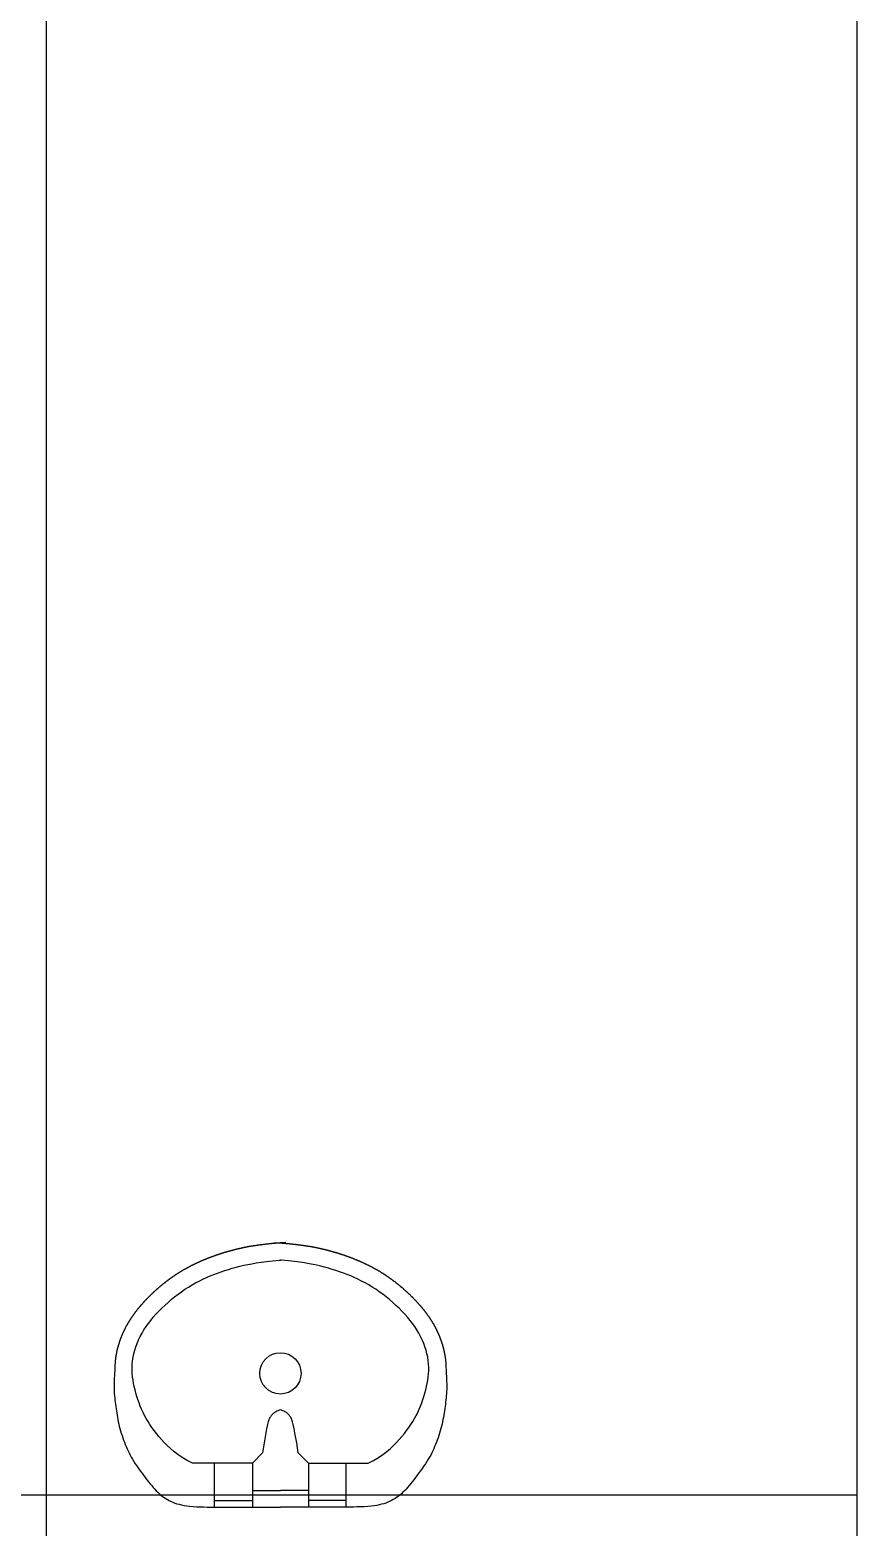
# Model space of a CAD drawing. Extents: x -72339 to 59654, y -38057 to 42097.
# Drawn here: x -3519 to -2499, y 31880 to 33727 of the extents above; entities that cross this region are included whole.
import ezdxf

# ---------------------------------------------------------------- set-up
doc = ezdxf.new("R2010")
doc.units = 0
doc.header["$MEASUREMENT"] = 0
doc.layers.get('0').update_dxf_attribs({"linetype": 'CONTINUOUS'})
doc.layers.add('HUM', color=7, linetype='CONTINUOUS')

# ---------------------------------------------------------------- blocks, each defined once
blk = doc.blocks.new('1068')
for p, q in [((1254, 39.1), (1180.3, 39.1)), ((1207.3, -15.1), (1207.3, 39.1)), ((1254, 39.1), (1266.5, 51.9)), ((1323.2, 39.1), (1310.7, 51.9)), ((1323.2, 39.1), (1396.9, 39.1)), ((1369.9, -15.1), (1369.9, 39.1)), ((1254, 5.6), (1288.6, 5.6)), ((1323.2, 5.6), (1288.6, 5.6)), ((1207.3, -6.7), (1254, -6.7)), ((1207.3, -15.1), (1288.6, -15.1)), ((1369.9, -15.1), (1288.6, -15.1)), ((1369.9, -6.7), (1323.2, -6.7))]:
    blk.add_line(p, q)
for points in [[(1295.3, 311.4), (1292.1, 311.2), (1289.7, 311), (1287.9, 310.9), (1286.6, 310.8), (1285.7, 310.7), (1285.1, 310.6), (1284.6, 310.6), (1284, 310.5), (1283.4, 310.5), (1282.7, 310.4), (1282, 310.3), (1281.2, 310.3), (1280.3, 310.2), (1279.6, 310.1), (1278.9, 310.1), (1278.3, 310), (1277.8, 310), (1277.4, 309.9), (1277, 309.9), (1276.8, 309.9), (1276.5, 309.8), (1276.2, 309.8), (1275.8, 309.8), (1275.4, 309.7), (1274.8, 309.7), (1274.2, 309.6), (1273.5, 309.5), (1272.8, 309.4), (1272.1, 309.4), (1271.4, 309.3), (1270.8, 309.2), (1270.3, 309.2), (1269.8, 309.1), (1269.5, 309.1), (1269.2, 309.1), (1268.9, 309), (1268.7, 309), (1268.4, 309), (1268.1, 308.9), (1267.7, 308.9), (1267.2, 308.8), (1266.6, 308.7), (1266, 308.7), (1265.4, 308.6), (1264.8, 308.5), (1264.2, 308.4), (1263.6, 308.4), (1263.1, 308.3), (1262.7, 308.3), (1262.4, 308.2), (1262.1, 308.2), (1261.9, 308.1), (1261.6, 308.1), (1261.4, 308.1), (1261.1, 308), (1260.7, 308), (1260.3, 307.9), (1259.8, 307.8), (1259.2, 307.8), (1258.7, 307.7), (1258.1, 307.6), (1257.5, 307.5), (1257, 307.4), (1256.6, 307.4), (1256.2, 307.3), (1255.9, 307.3), (1255.7, 307.2), (1255.5, 307.2), (1255.2, 307.2), (1255, 307.1), (1254.7, 307.1), (1254.4, 307), (1254, 307), (1253.5, 306.9), (1253, 306.8), (1252.5, 306.7), (1252, 306.6), (1251.5, 306.5), (1251, 306.5), (1250.6, 306.4), (1250.3, 306.3), (1250, 306.3), (1249.8, 306.3), (1249.6, 306.2), (1249.4, 306.2), (1249.1, 306.1), (1248.9, 306.1), (1248.5, 306), (1248.2, 305.9), (1247.7, 305.9), (1247.3, 305.8), (1246.8, 305.7), (1246.3, 305.6), (1245.8, 305.5), (1245.4, 305.4), (1245, 305.3), (1244.7, 305.3), (1244.5, 305.2), (1244.2, 305.2), (1244, 305.1), (1243.8, 305.1), (1243.6, 305.1), (1243.4, 305), (1243.1, 304.9), (1242.7, 304.9), (1242.3, 304.8), (1241.9, 304.7), (1241.4, 304.6), (1240.9, 304.5), (1240.5, 304.4), (1240.1, 304.3), (1239.7, 304.2), (1239.4, 304.1), (1239.2, 304.1), (1239, 304), (1238.8, 304), (1238.6, 304), (1238.4, 303.9), (1238.2, 303.9), (1237.9, 303.8), (1237.5, 303.7), (1237.1, 303.6), (1236.7, 303.5), (1236.2, 303.4), (1235.8, 303.3), (1235.3, 303.2), (1234.9, 303.1), (1234.6, 303), (1234.3, 302.9), (1234, 302.9), (1233.8, 302.8), (1233.6, 302.8), (1233.5, 302.7), (1233.3, 302.7), (1233, 302.6), (1232.7, 302.6), (1232.4, 302.5), (1232, 302.4), (1231.5, 302.3), (1231.1, 302.1), (1230.6, 302), (1230.2, 301.9), (1229.8, 301.8), (1229.5, 301.7), (1229.2, 301.6), (1228.9, 301.6), (1228.7, 301.5), (1228.5, 301.5), (1228.4, 301.4), (1228.2, 301.4), (1227.9, 301.3), (1227.6, 301.2), (1227.3, 301.1), (1226.9, 301), (1226.5, 300.9), (1226, 300.8), (1225.6, 300.7), (1225.1, 300.5), (1224.7, 300.4), (1224.4, 300.3), (1224.1, 300.3), (1223.9, 300.2), (1223.7, 300.1), (1223.5, 300.1), (1223.3, 300), (1223.1, 300), (1222.9, 299.9), (1222.6, 299.8), (1222.2, 299.7), (1221.8, 299.6), (1221.4, 299.5), (1221, 299.3), (1220.5, 299.2), (1220.1, 299.1), (1219.7, 299), (1219.4, 298.9), (1219.1, 298.8), (1218.8, 298.7), (1218.6, 298.6), (1218.5, 298.6), (1218.3, 298.5), (1218.1, 298.5), (1217.8, 298.4), (1217.6, 298.3), (1217.2, 298.2), (1216.8, 298.1), (1216.4, 297.9), (1216, 297.8), (1215.5, 297.7), (1215.1, 297.5), (1214.7, 297.4), (1214.4, 297.3), (1214.1, 297.2), (1213.8, 297.1), (1213.6, 297.1), (1213.5, 297), (1213.3, 296.9), (1213.1, 296.9), (1212.8, 296.8), (1212.6, 296.7), (1212.2, 296.6), (1211.8, 296.5), (1211.4, 296.3), (1211, 296.2), (1210.5, 296), (1210.1, 295.9), (1209.7, 295.7), (1209.4, 295.6), (1209.1, 295.5), (1208.9, 295.4), (1208.7, 295.4), (1208.5, 295.3), (1208.3, 295.3), (1208.1, 295.2), (1207.9, 295.1), (1207.6, 295), (1207.3, 294.9), (1206.9, 294.7), (1206.5, 294.6), (1206, 294.4), (1205.6, 294.3), (1205.2, 294.1), (1204.8, 294), (1204.4, 293.9), (1204.2, 293.8), (1203.9, 293.7), (1203.7, 293.6), (1203.5, 293.5), (1203.4, 293.5), (1203.2, 293.4), (1202.9, 293.3), (1202.7, 293.2), (1202.3, 293.1), (1201.9, 292.9), (1201.5, 292.8), (1201.1, 292.6), (1200.6, 292.4), (1200.2, 292.3), (1199.8, 292.1), (1199.5, 292), (1199.2, 291.9), (1199, 291.8), (1198.8, 291.7), (1198.6, 291.6), (1198.4, 291.6), (1198.2, 291.5), (1198, 291.4), (1197.7, 291.3), (1197.4, 291.1), (1197, 291), (1196.6, 290.8), (1196.2, 290.6), (1195.7, 290.5), (1195.3, 290.3), (1194.9, 290.1), (1194.6, 290), (1194.3, 289.9), (1194.1, 289.8), (1193.9, 289.7), (1193.7, 289.6), (1193.5, 289.6), (1193.3, 289.5), (1193.1, 289.4), (1192.8, 289.3), (1192.5, 289.1), (1192.1, 288.9), (1191.7, 288.8), (1191.2, 288.6), (1190.8, 288.4), (1190.4, 288.2), (1190, 288), (1189.7, 287.9), (1189.4, 287.8), (1189.2, 287.7), (1189, 287.6), (1188.8, 287.5), (1188.6, 287.4), (1188.4, 287.3), (1188.1, 287.2), (1187.9, 287.1), (1187.5, 286.9), (1187.1, 286.8), (1186.7, 286.6), (1186.3, 286.4), (1185.9, 286.2), (1185.5, 286), (1185.1, 285.8), (1184.7, 285.7), (1184.4, 285.5), (1184.2, 285.4), (1184, 285.3), (1183.8, 285.2), (1183.6, 285.1), (1183.4, 285.1), (1183.2, 284.9), (1182.9, 284.8), (1182.6, 284.6), (1182.2, 284.4), (1181.8, 284.2), (1181.4, 284), (1180.9, 283.8), (1180.5, 283.6), (1180.1, 283.4), (1179.8, 283.3), (1179.5, 283.1), (1179.3, 283), (1179.1, 282.9), (1178.9, 282.8), (1178.7, 282.7), (1178.5, 282.6), (1178.3, 282.5), (1178, 282.3), (1177.6, 282.2), (1177.3, 282), (1176.8, 281.8), (1176.4, 281.5), (1176, 281.3), (1175.6, 281.1), (1175.2, 280.9), (1174.8, 280.7), (1174.6, 280.6), (1174.3, 280.4), (1174.1, 280.3), (1173.9, 280.2), (1173.7, 280.1), (1173.5, 280), (1173.3, 279.9), (1173, 279.7), (1172.7, 279.5), (1172.3, 279.3), (1171.9, 279.1), (1171.5, 278.9), (1171, 278.6), (1170.6, 278.4), (1170.2, 278.2), (1169.9, 278), (1169.6, 277.8), (1169.4, 277.7), (1169.2, 277.6), (1169, 277.5), (1168.8, 277.4), (1168.6, 277.2), (1168.4, 277.1), (1168.1, 276.9), (1167.7, 276.7), (1167.4, 276.5), (1167, 276.3), (1166.5, 276), (1166.1, 275.7), (1165.7, 275.5), (1165.3, 275.3), (1165, 275.1), (1164.7, 274.9), (1164.5, 274.8), (1164.3, 274.6), (1164.1, 274.5), (1163.9, 274.4), (1163.7, 274.3), (1163.4, 274.1), (1163.2, 273.9), (1162.8, 273.7), (1162.4, 273.5), (1162, 273.2), (1161.6, 273), (1161.2, 272.7), (1160.8, 272.4), (1160.4, 272.2), (1160.1, 272), (1159.8, 271.8), (1159.6, 271.6), (1159.4, 271.5), (1159.2, 271.4), (1159, 271.3), (1158.8, 271.1), (1158.5, 271), (1158.3, 270.8), (1157.9, 270.5), (1157.6, 270.3), (1157.2, 270), (1156.7, 269.7), (1156.3, 269.4), (1155.9, 269.2), (1155.5, 268.9), (1155.2, 268.7), (1154.9, 268.5), (1154.7, 268.3), (1154.5, 268.2), (1154.3, 268.1), (1154.1, 267.9), (1153.9, 267.8), (1153.7, 267.6), (1153.4, 267.4), (1153.1, 267.2), (1152.7, 266.9), (1152.3, 266.6), (1151.9, 266.3), (1151.5, 266), (1151.1, 265.7), (1150.8, 265.5), (1150.4, 265.2), (1150.2, 265), (1149.9, 264.9), (1149.7, 264.7), (1149.6, 264.6), (1149.4, 264.4), (1149.2, 264.3), (1149, 264.1), (1148.7, 263.9), (1148.4, 263.7), (1148, 263.4), (1147.6, 263.1), (1147.2, 262.8), (1146.8, 262.5), (1146.4, 262.2), (1146.1, 261.9), (1145.7, 261.6), (1145.5, 261.4), (1145.3, 261.3), (1145.1, 261.1), (1144.9, 261), (1144.7, 260.8), (1144.5, 260.7), (1144.3, 260.5), (1144, 260.3), (1143.7, 260), (1143.4, 259.7), (1143, 259.4), (1142.6, 259.1), (1142.2, 258.8), (1141.8, 258.5), (1141.5, 258.2), (1141.2, 257.9), (1140.9, 257.7), (1140.7, 257.5), (1140.5, 257.4), (1140.3, 257.2), (1140.2, 257.1), (1140, 256.9), (1139.8, 256.8), (1139.5, 256.5), (1139.2, 256.3), (1138.9, 256), (1138.5, 255.7), (1138.1, 255.3), (1137.7, 255), (1137.3, 254.7), (1137, 254.4), (1136.7, 254.1), (1136.4, 253.9), (1136.2, 253.7), (1136, 253.5), (1135.9, 253.4), (1135.7, 253.2), (1135.5, 253.1), (1135.3, 252.9), (1135.1, 252.7), (1134.8, 252.4), (1134.4, 252.1), (1134.1, 251.8), (1133.7, 251.4), (1133.3, 251.1), (1133, 250.8), (1132.6, 250.4), (1132.3, 250.2), (1132.1, 250), (1131.9, 249.8), (1131.7, 249.6), (1131.5, 249.5), (1131.4, 249.3), (1131.2, 249.1), (1131, 249), (1130.8, 248.7), (1130.5, 248.5), (1130.2, 248.1), (1129.8, 247.8), (1129.4, 247.5), (1129.1, 247.1), (1128.7, 246.8), (1128.4, 246.5), (1128.1, 246.2), (1127.9, 245.9), (1127.7, 245.8), (1127.5, 245.6), (1127.4, 245.4), (1127.2, 245.3), (1127, 245.1), (1126.8, 244.9), (1126.6, 244.7), (1126.3, 244.4), (1126, 244.1), (1125.7, 243.8), (1125.3, 243.4), (1125, 243), (1124.6, 242.7), (1124.3, 242.4), (1124.1, 242.1), (1123.8, 241.9), (1123.6, 241.7), (1123.5, 241.5), (1123.3, 241.4), (1123.2, 241.2), (1123, 241), (1122.8, 240.8), (1122.6, 240.6), (1122.3, 240.3), (1122, 240), (1121.7, 239.7), (1121.4, 239.3), (1121, 238.9), (1120.7, 238.6), (1120.4, 238.3), (1120.1, 238), (1119.9, 237.7), (1119.7, 237.5), (1119.6, 237.4), (1119.4, 237.2), (1119.3, 237), (1119.1, 236.9), (1118.9, 236.7), (1118.7, 236.4), (1118.5, 236.1), (1118.2, 235.8), (1117.9, 235.5), (1117.5, 235.1), (1117.2, 234.7), (1116.9, 234.4), (1116.6, 234), (1116.4, 233.8), (1116.2, 233.5), (1116, 233.3), (1115.8, 233.1), (1115.7, 233), (1115.5, 232.8), (1115.4, 232.6), (1115.2, 232.4), (1115, 232.2), (1114.7, 231.9), (1114.5, 231.5), (1114.2, 231.2), (1113.9, 230.8), (1113.6, 230.4), (1113.3, 230.1), (1113, 229.7), (1112.7, 229.4), (1112.5, 229.2), (1112.4, 229), (1112.2, 228.8), (1112.1, 228.6), (1111.9, 228.4), (1111.8, 228.3), (1111.6, 228), (1111.4, 227.8), (1111.2, 227.5), (1110.9, 227.1), (1110.6, 226.8), (1110.3, 226.4), (1110.1, 226), (1109.8, 225.7), (1109.5, 225.3), (1109.3, 225), (1109.1, 224.8), (1108.9, 224.5), (1108.8, 224.3), (1108.6, 224.2), (1108.5, 224), (1108.3, 223.8), (1108.2, 223.6), (1108, 223.3), (1107.8, 223), (1107.5, 222.6), (1107.3, 222.3), (1107, 221.9), (1106.7, 221.5), (1106.4, 221.1), (1106.2, 220.8), (1106, 220.5), (1105.8, 220.2), (1105.6, 220), (1105.5, 219.8), (1105.4, 219.6), (1105.2, 219.4), (1105.1, 219.2), (1104.9, 219), (1104.8, 218.7), (1104.6, 218.4), (1104.3, 218), (1104.1, 217.6), (1103.8, 217.3), (1103.6, 216.9), (1103.3, 216.5), (1103.1, 216.1), (1102.9, 215.8), (1102.7, 215.5), (1102.5, 215.3), (1102.4, 215.1), (1102.3, 214.9), (1102.2, 214.7), (1102, 214.5), (1101.9, 214.2), (1101.7, 214), (1101.5, 213.6), (1101.3, 213.3), (1101.1, 212.9), (1100.8, 212.5), (1100.6, 212.1), (1100.4, 211.7), (1100.1, 211.3), (1099.9, 211), (1099.8, 210.7), (1099.6, 210.5), (1099.5, 210.3), (1099.4, 210), (1099.3, 209.8), (1099.2, 209.6), (1099, 209.4), (1098.9, 209.1), (1098.7, 208.8), (1098.5, 208.4), (1098.3, 208), (1098, 207.6), (1097.8, 207.2), (1097.6, 206.8), (1097.4, 206.4), (1097.2, 206.1), (1097.1, 205.8), (1097, 205.5), (1096.8, 205.3), (1096.7, 205.1), (1096.6, 204.9), (1096.5, 204.6), (1096.4, 204.4), (1096.2, 204.1), (1096.1, 203.7), (1095.9, 203.4), (1095.7, 203), (1095.5, 202.5), (1095.3, 202.1), (1095.1, 201.7), (1094.9, 201.3), (1094.8, 201), (1094.6, 200.7), (1094.5, 200.4), (1094.4, 200.2), (1094.3, 200), (1094.2, 199.8), (1094.1, 199.5), (1094, 199.3), (1093.9, 199), (1093.7, 198.6), (1093.5, 198.2), (1093.4, 197.8), (1093.2, 197.4), (1093, 197), (1092.8, 196.6), (1092.7, 196.2), (1092.5, 195.8), (1092.4, 195.5), (1092.3, 195.3), (1092.2, 195), (1092.1, 194.8), (1092, 194.6), (1091.9, 194.4), (1091.8, 194.1), (1091.7, 193.8), (1091.6, 193.5), (1091.5, 193.1), (1091.3, 192.7), (1091.1, 192.2), (1091, 191.8), (1090.8, 191.4), (1090.7, 191), (1090.6, 190.6), (1090.5, 190.3), (1090.4, 190.1), (1090.3, 189.8), (1090.2, 189.6), (1090.1, 189.4), (1090, 189.1), (1090, 188.9), (1089.9, 188.6), (1089.8, 188.2), (1089.6, 187.8), (1089.5, 187.4), (1089.4, 187), (1089.2, 186.5), (1089.1, 186.1), (1089, 185.7), (1088.9, 185.4), (1088.8, 185.1), (1088.7, 184.8), (1088.6, 184.6), (1088.5, 184.3), (1088.5, 184.1), (1088.4, 183.9), (1088.3, 183.6), (1088.3, 183.3), (1088.2, 182.9), (1088.1, 182.6), (1088, 182.1), (1087.8, 181.7), (1087.7, 181.3), (1087.6, 180.8), (1087.5, 180.5), (1087.4, 180.1), (1087.3, 179.8), (1087.3, 179.5), (1087.2, 179.3), (1087.2, 179), (1087.1, 178.8), (1087, 178.6), (1087, 178.3), (1086.9, 178), (1086.8, 177.6), (1086.8, 177.2), (1086.7, 176.8), (1086.6, 176.4), (1086.5, 176), (1086.4, 175.5), (1086.3, 175.1), (1086.2, 174.8), (1086.2, 174.5), (1086.1, 174.2), (1086.1, 174), (1086, 173.7), (1086, 173.5), (1086, 173.2), (1085.9, 173), (1085.9, 172.7), (1085.8, 172.3), (1085.7, 171.9), (1085.7, 171.5), (1085.6, 171.1), (1085.5, 170.6), (1085.5, 170.2), (1085.4, 169.8), (1085.3, 169.5), (1085.3, 169.2), (1085.3, 168.9), (1085.2, 168.6), (1085.2, 168.4), (1085.2, 168.2), (1085.1, 167.9), (1085.1, 167.6), (1085.1, 167.3), (1085, 167), (1085, 166.6), (1084.9, 166.2), (1084.9, 165.8), (1084.9, 165.4), (1084.8, 165), (1084.8, 164.6), (1084.7, 164.3), (1084.7, 164.1), (1084.7, 163.9), (1084.7, 163.7), (1084.7, 163.4), (1084.6, 163), (1084.6, 162.5), (1084.6, 161.8), (1084.5, 160.9), (1084.5, 159.8), (1084.4, 158.4), (1084.3, 156.8), (1084.3, 155.1), (1084.2, 153.2), (1084.1, 151.1), (1083.9, 149), (1083.8, 146.8), (1083.7, 144.5), (1083.6, 142.2), (1083.5, 139.9), (1083.4, 137.5), (1083.4, 135.1), (1083.4, 132.6), (1083.4, 130.1), (1083.5, 127.6), (1083.7, 125), (1083.9, 122.4), (1084.2, 119.8), (1084.5, 117.1), (1084.8, 114.5), (1085.2, 111.8), (1085.5, 109.1), (1085.9, 106.5), (1086.3, 103.8), (1086.7, 101.1), (1087.1, 98.4), (1087.5, 95.7), (1088, 93), (1088.6, 90.2), (1089.2, 87.5), (1089.8, 84.7), (1090.6, 81.9), (1091.4, 79), (1092.2, 76.2), (1093.2, 73.3), (1094.2, 70.5), (1095.2, 67.7), (1096.2, 64.9), (1097.3, 62.2), (1098.4, 59.6), (1099.5, 57), (1100.7, 54.4), (1101.9, 51.8), (1103.2, 49.2), (1104.7, 46.6), (1106.2, 44), (1107.8, 41.3), (1109.6, 38.5), (1111.5, 35.7), (1113.5, 32.8), (1115.6, 29.9), (1117.7, 27.1), (1119.8, 24.2), (1121.9, 21.5), (1124, 18.8), (1126, 16.3), (1128, 13.8), (1129.9, 11.5), (1131.8, 9.2), (1133.6, 7.1), (1135.5, 5.1), (1137.4, 3.2), (1139.3, 1.5), (1141.2, -0.2), (1143.2, -1.8), (1145.2, -3.2), (1147.2, -4.6), (1149.4, -5.8), (1151.5, -7), (1153.8, -8.1), (1156.1, -9.1), (1158.5, -10), (1161, -10.9), (1163.7, -11.6), (1166.6, -12.3), (1169.7, -12.9), (1173.1, -13.4), (1176.7, -13.8), (1180.8, -14.2), (1185.1, -14.5), (1189.6, -14.7), (1194.1, -14.8), (1198.2, -14.9), (1201.8, -15), (1204.7, -15), (1206.6, -15.1), (1207.3, -15.1)], [(1281.9, 311.4), (1285.1, 311.2), (1287.5, 311), (1289.3, 310.9), (1290.6, 310.8), (1291.5, 310.7), (1292.1, 310.6), (1292.7, 310.6), (1293.2, 310.5), (1293.8, 310.5), (1294.5, 310.4), (1295.3, 310.3), (1296.1, 310.3), (1296.9, 310.2), (1297.6, 310.1), (1298.3, 310.1), (1299, 310), (1299.4, 310), (1299.8, 309.9), (1300.2, 309.9), (1300.5, 309.9), (1300.7, 309.8), (1301, 309.8), (1301.4, 309.8), (1301.8, 309.7), (1302.4, 309.7), (1303, 309.6), (1303.7, 309.5), (1304.4, 309.4), (1305.1, 309.4), (1305.8, 309.3), (1306.4, 309.2), (1306.9, 309.2), (1307.4, 309.1), (1307.7, 309.1), (1308, 309.1), (1308.3, 309), (1308.6, 309), (1308.8, 309), (1309.2, 308.9), (1309.6, 308.9), (1310, 308.8), (1310.6, 308.7), (1311.2, 308.7), (1311.8, 308.6), (1312.5, 308.5), (1313.1, 308.4), (1313.6, 308.4), (1314.1, 308.3), (1314.5, 308.3), (1314.8, 308.2), (1315.1, 308.2), (1315.3, 308.1), (1315.6, 308.1), (1315.8, 308.1), (1316.1, 308), (1316.5, 308), (1316.9, 307.9), (1317.4, 307.8), (1318, 307.8), (1318.6, 307.7), (1319.1, 307.6), (1319.7, 307.5), (1320.2, 307.4), (1320.6, 307.4), (1321, 307.3), (1321.3, 307.3), (1321.5, 307.2), (1321.8, 307.2), (1322, 307.2), (1322.2, 307.1), (1322.5, 307.1), (1322.8, 307), (1323.2, 307), (1323.7, 306.9), (1324.2, 306.8), (1324.7, 306.7), (1325.2, 306.6), (1325.7, 306.5), (1326.2, 306.5), (1326.6, 306.4), (1326.9, 306.3), (1327.2, 306.3), (1327.4, 306.3), (1327.7, 306.2), (1327.9, 306.2), (1328.1, 306.1), (1328.4, 306.1), (1328.7, 306), (1329, 305.9), (1329.5, 305.9), (1329.9, 305.8), (1330.4, 305.7), (1330.9, 305.6), (1331.4, 305.5), (1331.8, 305.4), (1332.2, 305.3), (1332.5, 305.3), (1332.8, 305.2), (1333, 305.2), (1333.2, 305.1), (1333.4, 305.1), (1333.6, 305.1), (1333.8, 305), (1334.1, 304.9), (1334.5, 304.9), (1334.9, 304.8), (1335.4, 304.7), (1335.8, 304.6), (1336.3, 304.5), (1336.7, 304.4), (1337.1, 304.3), (1337.5, 304.2), (1337.8, 304.1), (1338, 304.1), (1338.2, 304), (1338.4, 304), (1338.6, 304), (1338.8, 303.9), (1339.1, 303.9), (1339.4, 303.8), (1339.7, 303.7), (1340.1, 303.6), (1340.6, 303.5), (1341, 303.4), (1341.5, 303.3), (1341.9, 303.2), (1342.3, 303.1), (1342.7, 303), (1342.9, 302.9), (1343.2, 302.9), (1343.4, 302.8), (1343.6, 302.8), (1343.8, 302.7), (1344, 302.7), (1344.2, 302.6), (1344.5, 302.6), (1344.8, 302.5), (1345.2, 302.4), (1345.7, 302.3), (1346.1, 302.1), (1346.6, 302), (1347, 301.9), (1347.4, 301.8), (1347.8, 301.7), (1348, 301.6), (1348.3, 301.6), (1348.5, 301.5), (1348.7, 301.5), (1348.9, 301.4), (1349.1, 301.4), (1349.3, 301.3), (1349.6, 301.2), (1349.9, 301.1), (1350.3, 301), (1350.8, 300.9), (1351.2, 300.8), (1351.7, 300.7), (1352.1, 300.5), (1352.5, 300.4), (1352.8, 300.3), (1353.1, 300.3), (1353.3, 300.2), (1353.5, 300.1), (1353.7, 300.1), (1353.9, 300), (1354.1, 300), (1354.4, 299.9), (1354.6, 299.8), (1355, 299.7), (1355.4, 299.6), (1355.8, 299.5), (1356.2, 299.3), (1356.7, 299.2), (1357.1, 299.1), (1357.5, 299), (1357.9, 298.9), (1358.1, 298.8), (1358.4, 298.7), (1358.6, 298.6), (1358.8, 298.6), (1358.9, 298.5), (1359.1, 298.5), (1359.4, 298.4), (1359.7, 298.3), (1360, 298.2), (1360.4, 298.1), (1360.8, 297.9), (1361.3, 297.8), (1361.7, 297.7), (1362.1, 297.5), (1362.5, 297.4), (1362.9, 297.3), (1363.1, 297.2), (1363.4, 297.1), (1363.6, 297.1), (1363.8, 297), (1363.9, 296.9), (1364.1, 296.9), (1364.4, 296.8), (1364.7, 296.7), (1365, 296.6), (1365.4, 296.5), (1365.8, 296.3), (1366.2, 296.2), (1366.7, 296), (1367.1, 295.9), (1367.5, 295.7), (1367.8, 295.6), (1368.1, 295.5), (1368.3, 295.4), (1368.5, 295.4), (1368.7, 295.3), (1368.9, 295.3), (1369.1, 295.2), (1369.3, 295.1), (1369.6, 295), (1370, 294.9), (1370.3, 294.7), (1370.8, 294.6), (1371.2, 294.4), (1371.6, 294.3), (1372.1, 294.1), (1372.4, 294), (1372.8, 293.9), (1373.1, 293.8), (1373.3, 293.7), (1373.5, 293.6), (1373.7, 293.5), (1373.9, 293.5), (1374.1, 293.4), (1374.3, 293.3), (1374.6, 293.2), (1374.9, 293.1), (1375.3, 292.9), (1375.7, 292.8), (1376.1, 292.6), (1376.6, 292.4), (1377, 292.3), (1377.4, 292.1), (1377.7, 292), (1378, 291.9), (1378.2, 291.8), (1378.4, 291.7), (1378.6, 291.6), (1378.8, 291.6), (1379, 291.5), (1379.2, 291.4), (1379.5, 291.3), (1379.8, 291.1), (1380.2, 291), (1380.6, 290.8), (1381.1, 290.6), (1381.5, 290.5), (1381.9, 290.3), (1382.3, 290.1), (1382.6, 290), (1382.9, 289.9), (1383.1, 289.8), (1383.3, 289.7), (1383.5, 289.6), (1383.7, 289.6), (1383.9, 289.5), (1384.1, 289.4), (1384.4, 289.3), (1384.7, 289.1), (1385.1, 288.9), (1385.5, 288.8), (1386, 288.6), (1386.4, 288.4), (1386.8, 288.2), (1387.2, 288), (1387.6, 287.9), (1387.8, 287.8), (1388.1, 287.7), (1388.3, 287.6), (1388.5, 287.5), (1388.6, 287.4), (1388.8, 287.3), (1389.1, 287.2), (1389.4, 287.1), (1389.7, 286.9), (1390.1, 286.8), (1390.5, 286.6), (1390.9, 286.4), (1391.4, 286.2), (1391.8, 286), (1392.2, 285.8), (1392.5, 285.7), (1392.8, 285.5), (1393, 285.4), (1393.2, 285.3), (1393.4, 285.2), (1393.6, 285.1), (1393.8, 285.1), (1394, 284.9), (1394.3, 284.8), (1394.6, 284.6), (1395, 284.4), (1395.4, 284.2), (1395.9, 284), (1396.3, 283.8), (1396.7, 283.6), (1397.1, 283.4), (1397.4, 283.3), (1397.7, 283.1), (1397.9, 283), (1398.2, 282.9), (1398.3, 282.8), (1398.5, 282.7), (1398.7, 282.6), (1399, 282.5), (1399.2, 282.3), (1399.6, 282.2), (1400, 282), (1400.4, 281.8), (1400.8, 281.5), (1401.2, 281.3), (1401.7, 281.1), (1402, 280.9), (1402.4, 280.7), (1402.7, 280.6), (1402.9, 280.4), (1403.1, 280.3), (1403.3, 280.2), (1403.5, 280.1), (1403.7, 280), (1403.9, 279.9), (1404.2, 279.7), (1404.5, 279.5), (1404.9, 279.3), (1405.3, 279.1), (1405.8, 278.9), (1406.2, 278.6), (1406.6, 278.4), (1407, 278.2), (1407.3, 278), (1407.6, 277.8), (1407.8, 277.7), (1408, 277.6), (1408.2, 277.5), (1408.4, 277.4), (1408.6, 277.2), (1408.9, 277.1), (1409.1, 276.9), (1409.5, 276.7), (1409.8, 276.5), (1410.3, 276.3), (1410.7, 276), (1411.1, 275.7), (1411.5, 275.5), (1411.9, 275.3), (1412.2, 275.1), (1412.5, 274.9), (1412.8, 274.8), (1413, 274.6), (1413.1, 274.5), (1413.3, 274.4), (1413.5, 274.3), (1413.8, 274.1), (1414.1, 273.9), (1414.4, 273.7), (1414.8, 273.5), (1415.2, 273.2), (1415.6, 273), (1416, 272.7), (1416.4, 272.4), (1416.8, 272.2), (1417.1, 272), (1417.4, 271.8), (1417.7, 271.6), (1417.9, 271.5), (1418, 271.4), (1418.2, 271.3), (1418.4, 271.1), (1418.7, 271), (1419, 270.8), (1419.3, 270.5), (1419.7, 270.3), (1420.1, 270), (1420.5, 269.7), (1420.9, 269.4), (1421.3, 269.2), (1421.7, 268.9), (1422, 268.7), (1422.3, 268.5), (1422.5, 268.3), (1422.7, 268.2), (1422.9, 268.1), (1423.1, 267.9), (1423.3, 267.8), (1423.5, 267.6), (1423.8, 267.4), (1424.1, 267.2), (1424.5, 266.9), (1424.9, 266.6), (1425.3, 266.3), (1425.7, 266), (1426.1, 265.7), (1426.5, 265.5), (1426.8, 265.2), (1427.1, 265), (1427.3, 264.9), (1427.5, 264.7), (1427.7, 264.6), (1427.8, 264.4), (1428, 264.3), (1428.3, 264.1), (1428.5, 263.9), (1428.8, 263.7), (1429.2, 263.4), (1429.6, 263.1), (1430, 262.8), (1430.4, 262.5), (1430.8, 262.2), (1431.2, 261.9), (1431.5, 261.6), (1431.7, 261.4), (1432, 261.3), (1432.2, 261.1), (1432.3, 261), (1432.5, 260.8), (1432.7, 260.7), (1432.9, 260.5), (1433.2, 260.3), (1433.5, 260), (1433.8, 259.7), (1434.2, 259.4), (1434.6, 259.1), (1435, 258.8), (1435.4, 258.5), (1435.8, 258.2), (1436.1, 257.9), (1436.3, 257.7), (1436.5, 257.5), (1436.7, 257.4), (1436.9, 257.2), (1437.1, 257.1), (1437.2, 256.9), (1437.5, 256.8), (1437.7, 256.5), (1438, 256.3), (1438.4, 256), (1438.7, 255.7), (1439.1, 255.3), (1439.5, 255), (1439.9, 254.7), (1440.2, 254.4), (1440.5, 254.1), (1440.8, 253.9), (1441, 253.7), (1441.2, 253.5), (1441.3, 253.4), (1441.5, 253.2), (1441.7, 253.1), (1441.9, 252.9), (1442.1, 252.7), (1442.4, 252.4), (1442.8, 252.1), (1443.1, 251.8), (1443.5, 251.4), (1443.9, 251.1), (1444.3, 250.8), (1444.6, 250.4), (1444.9, 250.2), (1445.1, 250), (1445.3, 249.8), (1445.5, 249.6), (1445.7, 249.5), (1445.8, 249.3), (1446, 249.1), (1446.2, 249), (1446.4, 248.7), (1446.7, 248.5), (1447.1, 248.1), (1447.4, 247.8), (1447.8, 247.5), (1448.1, 247.1), (1448.5, 246.8), (1448.8, 246.5), (1449.1, 246.2), (1449.3, 245.9), (1449.5, 245.8), (1449.7, 245.6), (1449.9, 245.4), (1450, 245.3), (1450.2, 245.1), (1450.4, 244.9), (1450.6, 244.7), (1450.9, 244.4), (1451.2, 244.1), (1451.5, 243.8), (1451.9, 243.4), (1452.2, 243), (1452.6, 242.7), (1452.9, 242.4), (1453.2, 242.1), (1453.4, 241.9), (1453.6, 241.7), (1453.7, 241.5), (1453.9, 241.4), (1454.1, 241.2), (1454.2, 241), (1454.4, 240.8), (1454.6, 240.6), (1454.9, 240.3), (1455.2, 240), (1455.5, 239.7), (1455.8, 239.3), (1456.2, 238.9), (1456.5, 238.6), (1456.8, 238.3), (1457.1, 238), (1457.3, 237.7), (1457.5, 237.5), (1457.6, 237.4), (1457.8, 237.2), (1457.9, 237), (1458.1, 236.9), (1458.3, 236.7), (1458.5, 236.4), (1458.7, 236.1), (1459, 235.8), (1459.3, 235.5), (1459.7, 235.1), (1460, 234.7), (1460.3, 234.4), (1460.6, 234), (1460.9, 233.8), (1461.1, 233.5), (1461.2, 233.3), (1461.4, 233.1), (1461.5, 233), (1461.7, 232.8), (1461.8, 232.6), (1462, 232.4), (1462.2, 232.2), (1462.5, 231.9), (1462.7, 231.5), (1463, 231.2), (1463.3, 230.8), (1463.7, 230.4), (1464, 230.1), (1464.2, 229.7), (1464.5, 229.4), (1464.7, 229.2), (1464.9, 229), (1465, 228.8), (1465.2, 228.6), (1465.3, 228.4), (1465.4, 228.3), (1465.6, 228), (1465.8, 227.8), (1466, 227.5), (1466.3, 227.1), (1466.6, 226.8), (1466.9, 226.4), (1467.2, 226), (1467.4, 225.7), (1467.7, 225.3), (1467.9, 225), (1468.1, 224.8), (1468.3, 224.5), (1468.5, 224.3), (1468.6, 224.2), (1468.7, 224), (1468.9, 223.8), (1469, 223.6), (1469.2, 223.3), (1469.4, 223), (1469.7, 222.6), (1470, 222.3), (1470.2, 221.9), (1470.5, 221.5), (1470.8, 221.1), (1471, 220.8), (1471.2, 220.5), (1471.4, 220.2), (1471.6, 220), (1471.7, 219.8), (1471.9, 219.6), (1472, 219.4), (1472.1, 219.2), (1472.3, 219), (1472.5, 218.7), (1472.7, 218.4), (1472.9, 218), (1473.1, 217.6), (1473.4, 217.3), (1473.7, 216.9), (1473.9, 216.5), (1474.1, 216.1), (1474.4, 215.8), (1474.5, 215.5), (1474.7, 215.3), (1474.8, 215.1), (1474.9, 214.9), (1475.1, 214.7), (1475.2, 214.5), (1475.3, 214.2), (1475.5, 214), (1475.7, 213.6), (1475.9, 213.3), (1476.2, 212.9), (1476.4, 212.5), (1476.6, 212.1), (1476.9, 211.7), (1477.1, 211.3), (1477.3, 211), (1477.4, 210.7), (1477.6, 210.5), (1477.7, 210.3), (1477.8, 210), (1477.9, 209.8), (1478.1, 209.6), (1478.2, 209.4), (1478.4, 209.1), (1478.5, 208.8), (1478.7, 208.4), (1478.9, 208), (1479.2, 207.6), (1479.4, 207.2), (1479.6, 206.8), (1479.8, 206.4), (1480, 206.1), (1480.1, 205.8), (1480.3, 205.5), (1480.4, 205.3), (1480.5, 205.1), (1480.6, 204.9), (1480.7, 204.6), (1480.8, 204.4), (1481, 204.1), (1481.1, 203.7), (1481.3, 203.4), (1481.5, 203), (1481.7, 202.5), (1481.9, 202.1), (1482.1, 201.7), (1482.3, 201.3), (1482.5, 201), (1482.6, 200.7), (1482.7, 200.4), (1482.8, 200.2), (1482.9, 200), (1483, 199.8), (1483.1, 199.5), (1483.2, 199.3), (1483.4, 199), (1483.5, 198.6), (1483.7, 198.2), (1483.8, 197.8), (1484, 197.4), (1484.2, 197), (1484.4, 196.6), (1484.5, 196.2), (1484.7, 195.8), (1484.8, 195.5), (1484.9, 195.3), (1485, 195), (1485.1, 194.8), (1485.2, 194.6), (1485.3, 194.4), (1485.4, 194.1), (1485.5, 193.8), (1485.6, 193.5), (1485.8, 193.1), (1485.9, 192.7), (1486.1, 192.2), (1486.2, 191.8), (1486.4, 191.4), (1486.5, 191), (1486.6, 190.6), (1486.8, 190.3), (1486.9, 190.1), (1486.9, 189.8), (1487, 189.6), (1487.1, 189.4), (1487.2, 189.1), (1487.3, 188.9), (1487.4, 188.6), (1487.5, 188.2), (1487.6, 187.8), (1487.7, 187.4), (1487.9, 187), (1488, 186.5), (1488.1, 186.1), (1488.2, 185.7), (1488.4, 185.4), (1488.4, 185.1), (1488.5, 184.8), (1488.6, 184.6), (1488.7, 184.3), (1488.7, 184.1), (1488.8, 183.9), (1488.9, 183.6), (1489, 183.3), (1489.1, 182.9), (1489.2, 182.6), (1489.3, 182.1), (1489.4, 181.7), (1489.5, 181.3), (1489.6, 180.8), (1489.7, 180.5), (1489.8, 180.1), (1489.9, 179.8), (1489.9, 179.5), (1490, 179.3), (1490.1, 179), (1490.1, 178.8), (1490.2, 178.6), (1490.2, 178.3), (1490.3, 178), (1490.4, 177.6), (1490.5, 177.2), (1490.5, 176.8), (1490.6, 176.4), (1490.7, 176), (1490.8, 175.5), (1490.9, 175.1), (1491, 174.8), (1491, 174.5), (1491.1, 174.2), (1491.1, 174), (1491.2, 173.7), (1491.2, 173.5), (1491.3, 173.2), (1491.3, 173), (1491.4, 172.7), (1491.4, 172.3), (1491.5, 171.9), (1491.6, 171.5), (1491.6, 171.1), (1491.7, 170.6), (1491.8, 170.2), (1491.8, 169.8), (1491.9, 169.5), (1491.9, 169.2), (1492, 168.9), (1492, 168.6), (1492, 168.4), (1492.1, 168.2), (1492.1, 167.9), (1492.1, 167.6), (1492.2, 167.3), (1492.2, 167), (1492.2, 166.6), (1492.3, 166.2), (1492.3, 165.8), (1492.4, 165.4), (1492.4, 165), (1492.4, 164.6), (1492.5, 164.3), (1492.5, 164.1), (1492.5, 163.9), (1492.5, 163.7), (1492.6, 163.4), (1492.6, 163), (1492.6, 162.5), (1492.6, 161.8), (1492.7, 160.9), (1492.7, 159.8), (1492.8, 158.4), (1492.9, 156.8), (1493, 155.1), (1493.1, 153.2), (1493.2, 151.1), (1493.3, 149), (1493.4, 146.8), (1493.5, 144.5), (1493.6, 142.2), (1493.7, 139.9), (1493.8, 137.5), (1493.8, 135.1), (1493.8, 132.6), (1493.8, 130.1), (1493.7, 127.6), (1493.5, 125), (1493.3, 122.4), (1493.1, 119.8), (1492.8, 117.1), (1492.4, 114.5), (1492.1, 111.8), (1491.7, 109.1), (1491.3, 106.5), (1490.9, 103.8), (1490.5, 101.1), (1490.1, 98.4), (1489.7, 95.7), (1489.2, 93), (1488.7, 90.2), (1488.1, 87.5), (1487.4, 84.7), (1486.7, 81.9), (1485.8, 79), (1485, 76.2), (1484, 73.3), (1483.1, 70.5), (1482, 67.7), (1481, 64.9), (1479.9, 62.2), (1478.8, 59.6), (1477.7, 57), (1476.5, 54.4), (1475.3, 51.8), (1474, 49.2), (1472.6, 46.6), (1471, 44), (1469.4, 41.3), (1467.6, 38.5), (1465.7, 35.7), (1463.7, 32.8), (1461.6, 29.9), (1459.5, 27.1), (1457.4, 24.2), (1455.3, 21.5), (1453.2, 18.8), (1451.2, 16.3), (1449.3, 13.8), (1447.3, 11.5), (1445.5, 9.2), (1443.6, 7.1), (1441.7, 5.1), (1439.8, 3.2), (1437.9, 1.5), (1436, -0.2), (1434, -1.8), (1432, -3.2), (1430, -4.6), (1427.9, -5.8), (1425.7, -7), (1423.4, -8.1), (1421.1, -9.1), (1418.7, -10), (1416.2, -10.9), (1413.5, -11.6), (1410.6, -12.3), (1407.5, -12.9), (1404.2, -13.4), (1400.5, -13.8), (1396.5, -14.2), (1392.1, -14.5), (1387.6, -14.7), (1383.1, -14.8), (1379, -14.9), (1375.4, -15), (1372.5, -15), (1370.6, -15.1), (1369.9, -15.1)], [(1180.3, 39.1), (1173.6, 42.6), (1167.6, 46.2), (1162.2, 49.8), (1157.3, 53.5), (1152.9, 57.2), (1148.9, 60.9), (1145.3, 64.6), (1141.9, 68.3), (1138.7, 72), (1135.7, 75.7), (1132.9, 79.4), (1130.2, 83), (1127.7, 86.7), (1125.3, 90.4), (1123.1, 94.2), (1121.1, 98), (1119.2, 101.8), (1117.4, 105.7), (1115.8, 109.7), (1114.3, 113.7), (1112.9, 117.7), (1111.6, 121.6), (1110.4, 125.6), (1109.4, 129.6), (1108.4, 133.6), (1107.5, 137.5), (1106.8, 141.4), (1106.2, 145.3), (1105.8, 149.3), (1105.6, 153.3), (1105.6, 157.3), (1105.8, 161.4), (1106.2, 165.6), (1106.9, 169.9), (1107.8, 174.2), (1108.9, 178.5), (1110.3, 182.8), (1111.9, 187), (1113.7, 191.3), (1115.7, 195.5), (1117.9, 199.6), (1120.3, 203.6), (1122.9, 207.6), (1125.7, 211.5), (1128.6, 215.3), (1131.8, 219.1), (1135.1, 222.9), (1138.6, 226.6), (1142.2, 230.3), (1146, 233.9), (1150, 237.5), (1154, 241), (1158.1, 244.4), (1162.3, 247.6), (1166.6, 250.7), (1170.9, 253.7), (1175.2, 256.5), (1179.6, 259.1), (1184, 261.6), (1188.5, 263.9), (1192.9, 266.1), (1197.4, 268.1), (1201.9, 270.1), (1206.4, 271.9), (1211, 273.6), (1215.5, 275.3), (1220.1, 276.8), (1224.7, 278.3), (1229.3, 279.7), (1234, 281), (1238.7, 282.2), (1243.5, 283.3), (1248.3, 284.3), (1253.3, 285.3), (1258.8, 286.2), (1264.7, 287.1), (1271.3, 287.9), (1278.8, 288.7), (1287.3, 289.5), (1288.6, 289.6)], [(1396.9, 39.1), (1403.6, 42.6), (1409.7, 46.2), (1415.1, 49.8), (1419.9, 53.5), (1424.3, 57.2), (1428.3, 60.9), (1431.9, 64.6), (1435.3, 68.3), (1438.5, 72), (1441.5, 75.7), (1444.3, 79.4), (1447, 83), (1449.5, 86.7), (1451.9, 90.4), (1454.1, 94.2), (1456.1, 98), (1458, 101.8), (1459.8, 105.7), (1461.4, 109.7), (1462.9, 113.7), (1464.3, 117.7), (1465.6, 121.6), (1466.8, 125.6), (1467.9, 129.6), (1468.8, 133.6), (1469.7, 137.5), (1470.4, 141.4), (1471, 145.3), (1471.4, 149.3), (1471.6, 153.3), (1471.6, 157.3), (1471.4, 161.4), (1471, 165.6), (1470.3, 169.9), (1469.4, 174.2), (1468.3, 178.5), (1466.9, 182.8), (1465.4, 187), (1463.6, 191.3), (1461.6, 195.5), (1459.4, 199.6), (1456.9, 203.6), (1454.3, 207.6), (1451.6, 211.5), (1448.6, 215.3), (1445.4, 219.1), (1442.1, 222.9), (1438.6, 226.6), (1435, 230.3), (1431.2, 233.9), (1427.3, 237.5), (1423.2, 241), (1419.1, 244.4), (1414.9, 247.6), (1410.6, 250.7), (1406.3, 253.7), (1402, 256.5), (1397.6, 259.1), (1393.2, 261.6), (1388.8, 263.9), (1384.3, 266.1), (1379.8, 268.1), (1375.3, 270.1), (1370.8, 271.9), (1366.3, 273.6), (1361.7, 275.3), (1357.1, 276.8), (1352.5, 278.3), (1347.9, 279.7), (1343.2, 281), (1338.5, 282.2), (1333.7, 283.3), (1328.9, 284.3), (1323.9, 285.3), (1318.5, 286.2), (1312.5, 287.1), (1305.9, 287.9), (1298.4, 288.7), (1289.9, 289.5), (1288.6, 289.6)], [(1310.7, 51.9), (1308.7, 64.4), (1307, 74.1), (1305.6, 81.4), (1304.5, 86.7), (1303.6, 90.3), (1302.9, 92.7), (1302.2, 94.3), (1301.6, 95.4), (1301, 96.4), (1300.4, 97.3), (1299.7, 98.1), (1299, 98.9), (1298.3, 99.7), (1297.6, 100.4), (1296.9, 101), (1296.1, 101.6), (1295.2, 102.2), (1294.2, 102.7), (1293.1, 103.3), (1291.7, 103.8), (1290, 104.4), (1288.6, 104.9), (1287.2, 104.4), (1285.5, 103.8), (1284.1, 103.3), (1283, 102.7), (1282, 102.2), (1281.2, 101.6), (1280.4, 101), (1279.6, 100.4), (1278.9, 99.7), (1278.2, 98.9), (1277.5, 98.1), (1276.9, 97.3), (1276.2, 96.4), (1275.6, 95.4), (1275, 94.3), (1274.3, 92.7), (1273.6, 90.3), (1272.7, 86.7), (1271.6, 81.4), (1270.2, 74.1), (1268.5, 64.4), (1266.5, 51.9)], [(1254, 39.1), (1254, -15.1)], [(1323.2, 39.1), (1323.2, -15.1)]]:
    blk.add_lwpolyline(points)
blk.add_circle((1288.6, 150), 25.5)

msp = doc.modelspace()

# ---------------------------------------------------------------- linework, layer by layer
for p, q in [((-3499.1, 30919.4), (-3499.1, 41919.4)), ((-2499.1, 30919.4), (-2499.1, 41919.4)), ((-10499.1, 31919.4), (-2499.1, 31919.4))]:
    msp.add_line(p, q)

# ---------------------------------------------------------------- block references
at = {"layer": 'HUM'}
msp.add_blockref('1068', (-4499.1, 31919.4), dxfattribs=at)

doc.saveas('drawing.dxf')
